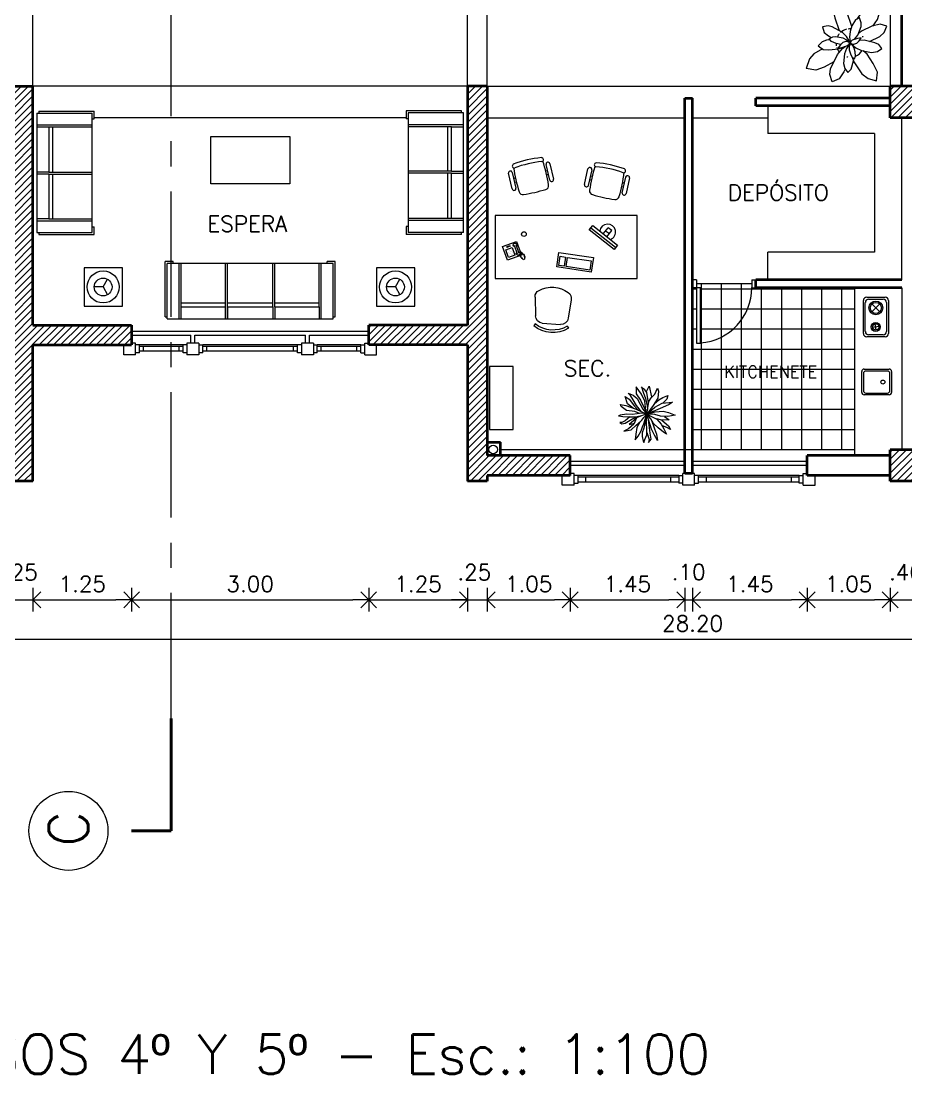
# Model space of a CAD drawing. Extents: x 1018 to 1337, y -109 to 133.
# Drawn here: x 1274.87 to 1286.07, y 106.56 to 119.89 of the extents above; entities that cross this region are included whole.
import ezdxf

# ---------------------------------------------------------------- set-up
doc = ezdxf.new("R2010")
doc.units = 0
doc.header["$LTSCALE"] = 0.5
doc.linetypes.add('CENTER', pattern=[50.8, 31.75, -6.35, 6.35, -6.35])
doc.layers.get('0').update_dxf_attribs({"linetype": 'CONTINUOUS'})
doc.layers.get('Defpoints').update_dxf_attribs({"linetype": 'CONTINUOUS'})
for name, color, linetype, lineweight in [('Acotaciones', 9, 'CONTINUOUS', 9), ('Carpintería', 55, 'CONTINUOUS', 20), ('Detalles .05', 243, 'CONTINUOUS', 5), ('Detalles 01', 8, 'CONTINUOUS', 9), ('Equipamiento fijo', 31, 'CONTINUOUS', 13), ('Equipamiento movil', 33, 'CONTINUOUS', 9), ('Muros corte', 7, 'CONTINUOUS', 40), ('Punta 015', 64, 'CONTINUOUS', 13), ('Punta 02', 11, 'CONTINUOUS', 20), ('Punta 05', 52, 'CONTINUOUS', 50), ('Tratamiento pisos', 251, 'CONTINUOUS', 9), ('Vidrios', 147, 'CONTINUOUS', 13)]:
    doc.layers.add(name, color=color, linetype=linetype, lineweight=lineweight)
doc.styles.add('Texto 1.5 mm', font='simplex.shx', dxfattribs={"height": 0.15})
doc.styles.add('Texto 2 mm', font='simplex.shx', dxfattribs={"height": 0.2})
doc.styles.add('Texto 5 mm', font='simplex.shx', dxfattribs={"height": 0.5})
doc.dimstyles.new('Primera línea', dxfattribs={"dimscale": 0, "dimtxt": 0.2, "dimasz": 0.2, "dimexe": 0.15, "dimexo": 0, "dimgap": 0.1, "dimtad": 1, "dimzin": 4, "dimdsep": 46, "dimtxsty": 'Texto 2 mm', "dimblk": 'OPEN90', "dimcen": 2.5, "dimclrd": 256, "dimclre": 256, "dimclrt": 256, "dimadec": 0, "dimazin": 0, "dimtfac": 1, "dimtmove": 2, "dimatfit": 3, "dimldrblk": 'OPEN90', "dimfxl": 1, "dimtolj": 1, "dimtzin": 0, "dimlwd": -1, "dimlwe": -1, "dimarcsym": 0})
doc.dimstyles.new('Segunda línea', dxfattribs={"dimscale": 0, "dimtxt": 0.2, "dimasz": 0.2, "dimexe": 0.15, "dimexo": 0.5, "dimgap": 0.1, "dimtad": 1, "dimzin": 4, "dimdsep": 46, "dimtxsty": 'Texto 2 mm', "dimblk": 'OPEN90', "dimcen": 2.5, "dimclrd": 256, "dimclre": 256, "dimclrt": 256, "dimadec": 0, "dimazin": 0, "dimtfac": 1, "dimtmove": 2, "dimatfit": 3, "dimldrblk": 'OPEN90', "dimfxl": 1, "dimtolj": 1, "dimtzin": 0, "dimlwd": -1, "dimlwe": -1, "dimarcsym": 0})
pattern_1 = [(45, (54.626424, 1.85935), (-0.0449012806, 0.0449012806), [])]

# ---------------------------------------------------------------- blocks, each defined once
blk = doc.blocks.new('Velador planta')
for q in [(-4.33, 2.5), (4.33, 2.5), (0, -5)]:
    blk.add_line((0, 0), q)
for radius in [9, 5]:
    blk.add_circle((0, 0), radius)
blk = doc.blocks.new('Treei')
for p, q in [((-2.15, 4.1), (-3.71, 4.62)), ((-3.71, 4.62), (-3.16, 3.73)), ((-1.6, 5.41), (-2.01, 5.58)), ((-2.01, 5.58), (-1.8, 4.47)), ((-1.8, 4.47), (-1.02, 2.25)), ((-0.75, 4.27), (-1.6, 5.41)), ((0.01, 4.32), (0.22, 5.68)), ((0.22, 5.68), (0.34, 5.97)), ((0.34, 5.97), (0.52, 5.11)), ((0.52, 5.11), (0.61, 3.71)), ((0.61, 3.58), (1.42, 4.57)), ((1.92, 4.62), (1.05, 3.19)), ((1.42, 4.57), (1.81, 5.28)), ((1.81, 5.28), (1.78, 5.7)), ((1.78, 5.7), (2.06, 5.28)), ((2.06, 5.28), (1.92, 4.62)), ((3.12, 3.85), (3.58, 4.84)), ((3.58, 4.84), (3.3, 3.31)), ((-5.76, 2.23), (-4.31, 2.25)), ((-3.94, 3.46), (-4.45, 3.93)), ((-4.45, 3.93), (-4.03, 2.89)), ((-4.31, 2.25), (-2.93, 1.32)), ((-4.03, 2.89), (-3.28, 2.03)), ((-3.05, 2.89), (-3.94, 3.46)), ((-3.16, 3.73), (-1.67, 2.62)), ((-1.83, 2.15), (-3.05, 2.89)), ((-1.21, 2.79), (-2.15, 4.1)), ((-1.67, 2.62), (-0.88, 1.91)), ((-1.02, 2.25), (0.03, -0.03)), ((-0.56, 2.57), (-0.75, 4.27)), ((-0.11, 1.56), (-0.56, 2.57)), ((-0.17, 1), (0.06, 3.09)), ((0.06, 3.09), (0.01, 4.32)), ((0.57, 2.38), (0.31, 1.05)), ((1.05, 3.19), (0.44, 1.74)), ((0.61, 3.71), (0.57, 2.38)), ((0.8, 2.18), (2.11, 2.72)), ((0.96, 2.25), (2.2, 3.73)), ((2.2, 3.73), (1.92, 2.62)), ((2.36, 2.28), (1.99, 1.81)), ((2.11, 2.72), (3.12, 3.85)), ((3.3, 3.31), (2.36, 2.28)), ((2.82, 2.08), (4.22, 2.33)), ((4.22, 2.33), (5.46, 2.47)), ((5.46, 2.47), (4.64, 1.81)), ((-4.76, 0.09), (-5.92, -0.48)), ((-5.51, 0.92), (-5.8, 1.09)), ((-5.8, 1.09), (-4.68, 0.77)), ((-4.26, 1.14), (-5.76, 2.23)), ((-5.12, 0.4), (-5.51, 0.92)), ((-4.61, -0.04), (-5.12, 0.4)), ((-4.68, 0.77), (-3.34, 0.26)), ((-2.77, 0.45), (-4.26, 1.14)), ((-3.34, 0.26), (-1.78, -0.09)), ((-3.28, 2.03), (-2.08, 1.39)), ((-2.93, 1.32), (-0.51, 0.11)), ((-0.77, 0.18), (-2.77, 0.45)), ((-2.08, 1.39), (-1.04, 0.82)), ((-0.51, 1.14), (-1.83, 2.15)), ((-1.04, 0.82), (0.03, -0.03)), ((0.03, -0.03), (-0.77, 0.18)), ((0.03, -0.03), (-0.17, 1)), ((0.03, -0.03), (0.2, 0.77)), ((2.04, 0.65), (0.03, -0.03)), ((0.7, 0.63), (0.03, -0.03)), ((0.03, -0.03), (2.96, 0.63)), ((1.85, 0.03), (0.03, -0.03)), ((0.2, 0.77), (0.8, 2.18)), ((1.28, 1.02), (0.7, 0.63)), ((1.99, 1.81), (1.28, 1.02)), ((1.69, 1.48), (2.82, 2.08)), ((3.28, 0.01), (1.85, 0.03)), ((2.73, 0.9), (2.04, 0.65)), ((3.51, 1.17), (2.73, 0.9)), ((2.96, 0.63), (3.97, 1)), ((4.41, -0.01), (3.28, 0.01)), ((4.64, 1.81), (3.51, 1.17)), ((3.97, 1), (4.77, 0.95)), ((5.39, 0.4), (4.41, -0.01)), ((4.77, 0.95), (5.72, 0.8)), ((6.02, 0.65), (5.39, 0.4)), ((5.72, 0.8), (6.02, 0.65)), ((-5.92, -0.48), (-3.64, -1.03)), ((-4.26, -1.67), (-5.51, -2.28)), ((-2.36, -0.36), (-4.61, -0.04)), ((-3.44, -0.9), (-4.26, -1.67)), ((-2.65, -0.43), (-3.44, -0.9)), ((-3.37, -2.31), (-1.83, -1.37)), ((-2.28, -1.64), (-3.05, -2.53)), ((-1.34, -0.24), (-2.65, -0.43)), ((-1.46, -1.72), (-2.33, -3.24)), ((-1.83, -1.37), (0.03, -0.03)), ((-1.78, -0.09), (-0.95, -0.18)), ((0.03, -0.03), (-1.46, -1.72)), ((-1.39, -3.32), (0.03, -0.03)), ((0.03, -0.03), (-1.34, -0.24)), ((-0.47, -1.76), (-0.63, -3.46)), ((0.03, -0.03), (-0.47, -1.76)), ((0.11, -1.72), (0.03, -0.03)), ((0.03, -0.03), (1.07, -2.16)), ((1, -0.83), (0.03, -0.03)), ((3.21, -0.98), (0.03, -0.03)), ((0.45, -2.92), (0.11, -1.72)), ((1.97, -1.44), (1, -0.83)), ((1.3, -3.19), (1.03, -2.11)), ((1.07, -2.16), (2.15, -3.07)), ((4.06, -0.75), (1.24, -0.39)), ((1.31, -1.02), (3.1, -1.64)), ((2.93, -2.41), (1.97, -1.44)), ((3.1, -1.64), (4.24, -2.04)), ((4.47, -1.62), (3.21, -0.98)), ((3.92, 0), (5.37, -0.51)), ((5.3, -0.93), (4.06, -0.75)), ((4.24, -2.04), (5.56, -2.28)), ((5.56, -2.28), (4.47, -1.62)), ((6.02, -0.34), (5.3, -0.93)), ((5.37, -0.51), (6.02, -0.34)), ((-5.51, -2.28), (-4.86, -2.48)), ((-4.86, -2.48), (-3.37, -2.31)), ((-3.55, -3.37), (-3.92, -4.48)), ((-3.92, -4.48), (-3.16, -4.25)), ((-3.05, -2.53), (-3.55, -3.37)), ((-3.16, -4.25), (-2.38, -3.46)), ((-2.33, -3.24), (-2.56, -5.44)), ((-2.06, -4.77), (-1.39, -3.32)), ((-0.63, -3.46), (-0.35, -4.6)), ((0.2, -6.03), (0.5, -4.43)), ((0.5, -4.43), (0.45, -2.92)), ((0.5, -3.74), (1.19, -4.72)), ((1.19, -4.72), (1.28, -3.19)), ((1.28, -3.19), (2.47, -4.62)), ((2.15, -3.07), (3.12, -3.59)), ((2.93, -4.4), (2.43, -3.22)), ((3.85, -3.54), (2.93, -2.41)), ((3.23, -5.02), (2.93, -4.4)), ((3.12, -3.59), (4.27, -4.18)), ((4.27, -4.18), (3.85, -3.54)), ((-2.56, -5.44), (-2.06, -4.77)), ((-0.35, -4.6), (0.2, -6.03)), ((2.47, -4.62), (3.23, -5.02))]:
    blk.add_line(p, q)
blk = doc.blocks.new('TELEFONO')
at = {"layer": 'Detalles .05'}
for p, q in [((0.139, 0.134), (-0.098, 0.134)), ((-0.098, 0.134), (-0.098, -0.099)), ((-0.071, 0.089), (-0.071, -0.055)), ((-0.043, 0.089), (-0.043, -0.055)), ((0.108, 0.063), (0, 0.063)), ((0, 0.063), (0, -0.063)), ((0.081, 0.108), (0.023, 0.108)), ((0.023, 0.108), (0.023, 0.094)), ((0.023, 0.094), (0.081, 0.094)), ((0.027, 0.041), (0.027, 0.041)), ((0.027, 0.014), (0.027, 0.014)), ((0.054, 0.041), (0.054, 0.041)), ((0.054, 0.014), (0.054, 0.014)), ((0.081, 0.094), (0.081, 0.108)), ((0.081, 0.041), (0.081, 0.041)), ((0.081, 0.014), (0.081, 0.014)), ((0.108, -0.063), (0.108, 0.063)), ((0.139, -0.099), (0.139, 0.134)), ((-0.129, -0.104), (-0.147, -0.11)), ((-0.129, -0.116), (-0.147, -0.121)), ((-0.129, -0.127), (-0.147, -0.133)), ((-0.129, -0.139), (-0.147, -0.145)), ((-0.124, -0.093), (-0.141, -0.098)), ((-0.124, -0.15), (-0.141, -0.156)), ((-0.118, -0.081), (-0.135, -0.087)), ((-0.118, -0.162), (-0.135, -0.168)), ((-0.112, -0.07), (-0.129, -0.075)), ((-0.106, -0.058), (-0.124, -0.064)), ((-0.101, -0.047), (-0.118, -0.052)), ((-0.089, -0.156), (-0.106, -0.162)), ((-0.083, -0.145), (-0.101, -0.15)), ((-0.098, -0.099), (0.139, -0.099)), ((-0.078, -0.133), (-0.095, -0.139)), ((-0.072, -0.121), (-0.089, -0.127)), ((-0.067, -0.083), (-0.078, -0.116)), ((0, -0.063), (0.108, -0.063)), ((0.027, -0.013), (0.027, -0.013)), ((0.027, -0.04), (0.027, -0.04)), ((0.054, -0.013), (0.054, -0.013)), ((0.054, -0.04), (0.054, -0.04)), ((0.081, -0.013), (0.081, -0.013)), ((0.081, -0.04), (0.081, -0.04)), ((-0.104, -0.17), (-0.122, -0.176))]:
    blk.add_line(p, q, dxfattribs=at)
for centre, start, end in [((-0.057, 0.089), 298.4915, 241.5085), ((-0.057, -0.055), 118.4915, 61.5085)]:
    blk.add_arc(centre, 0.0302, start, end, dxfattribs=at)
blk = doc.blocks.new('RECTANG')
for p, q in [((1, 1), (0, 1)), ((0, 1), (0, 0)), ((1, 0), (1, 1)), ((0, 0), (1, 0))]:
    blk.add_line(p, q)
blk = doc.blocks.new('KEYBOARD', base_point=(60, 294))
for p, xscale, yscale, zscale in [((60, 294), 19, 8, 19), ((61, 295), 13, 5, 13), ((75, 295), 3, 5, 3)]:
    blk.add_blockref('RECTANG', p, dxfattribs=dict(xscale=xscale, yscale=yscale, zscale=zscale))
blk = doc.blocks.new('silla compu')
for p, q in [((-0.198, 0.131), (-0.215, -0.107)), ((0.255, 0.058), (0.197, -0.173)), ((-0.225, -0.207), (-0.247, -0.23)), ((0.092, -0.242), (-0.137, -0.206)), ((0.175, -0.271), (0.188, -0.3))]:
    blk.add_line(p, q)
for centre, radius, start, end in [((-0.105, 0.124), 0.0936, 112.4967, 175.8734), ((-0.005, -0.116), 0.354, 49.3107, 112.4967), ((0.175, 0.085), 0.0838, 341.6928, 53.5518), ((-0.122, -0.113), 0.0936, 175.8734, 260.9037), ((0.022, 0.055), 0.392, 226.6455, 295.1618), ((0.022, 0.055), 0.361, 226.6972, 295.1102), ((0.098, -0.138), 0.105, 266.1879, 340.6498)]:
    blk.add_arc(centre, radius, start, end)
blk = doc.blocks.new('Plant1')
for p, q in [((5.75, 15.65), (2.94, 14.02)), ((6.8, 12.64), (5.75, 15.65)), ((2.94, 14.02), (1.24, 11.02)), ((6.67, 9.74), (6.8, 12.64)), ((-10.15, 7.82), (-12.56, 7.25)), ((-8.01, 7.41), (-10.15, 7.82)), ((-4.94, 10.5), (-5.47, 8.7)), ((-5.47, 8.7), (-5.1, 7.19)), ((-3.11, 9.8), (-4.94, 10.5)), ((-1.65, 8.27), (-3.11, 9.8)), ((-0.15, 4.91), (-1.65, 8.27)), ((1.24, 11.02), (-0.18, 7.33)), ((4.8, 4.93), (6.67, 9.74)), ((-12.56, 7.25), (-11.81, 4.91)), ((-11.81, 4.91), (-9.42, 2.94)), ((-4.41, 5.37), (-8.01, 7.41)), ((-5.1, 7.19), (-3.73, 3.58)), ((-0.18, 7.33), (-0.36, 5.38)), ((0.25, 2.69), (-0.15, 4.91)), ((2.74, 4.3), (1.6, 3.31)), ((3.75, 4.5), (2.74, 4.3)), ((3.75, 3.45), (4.8, 4.93)), ((3.75, 3.44), (3.75, 4.5)), ((7.53, 5.66), (4.58, 4.62)), ((9.19, 5.31), (7.53, 5.66)), ((8.7, 3.64), (9.19, 5.31)), ((8.78, 3.92), (9.84, 4.12)), ((9.84, 4.12), (12.89, 4.12)), ((12.89, 4.12), (15.19, 2.69)), ((-15.39, 2.27), (-18.09, -0.04)), ((-12.63, 3.17), (-15.39, 2.27)), ((-9.66, 3.14), (-12.63, 3.17)), ((-9.42, 2.94), (-5.88, 0.9)), ((-3.93, 0.56), (-7.13, -0.21)), ((-5.88, 0.9), (-4.34, 0.46)), ((-2.06, 0.5), (-3.93, 0.56)), ((-2.48, 2.2), (-3.75, 2.12)), ((-3.75, 2.12), (-2.91, 1.21)), ((-3.73, 3.58), (-2.59, 2.19)), ((-2.91, 1.21), (-1.29, 0)), ((-1.34, 2), (-2.48, 2.2)), ((-1.9, 0.46), (-2.06, 0.5)), ((-0.39, 1.34), (-1.34, 2)), ((-0.56, -0.12), (-0.19, 0)), ((-0.12, 0.81), (-0.39, 1.34)), ((-0.19, 0), (-0.12, 0.06)), ((-0.06, 0.25), (-0.12, 0.81)), ((-0.12, 0.06), (-0.06, 0.25)), ((-0.11, 0.67), (0.06, 0.81)), ((0.06, 0.81), (0.25, 2.69)), ((0.31, 1.31), (0.12, 0.38)), ((0.12, 0.38), (0.19, 0.25)), ((0.19, 0.25), (0.38, 0.19)), ((0.73, 2.26), (0.31, 1.31)), ((0.38, 0.19), (1.25, 0.44)), ((0.47, 0.22), (0.69, 0)), ((0.69, 0), (2.44, 0)), ((1.6, 3.31), (0.73, 2.26)), ((1.25, 0.44), (2.18, 1.1)), ((2.18, 1.1), (3.4, 2.61)), ((2.44, 0), (4.43, 0.51)), ((3.4, 2.61), (3.75, 3.44)), ((4.43, 0.51), (7.5, 2.24)), ((7.5, 2.24), (8.7, 3.64)), ((13.53, 0.5), (11.66, -0.54)), ((15.19, 2.69), (13.53, 0.5)), ((-18.09, -0.04), (-15.37, -2.32)), ((-15.37, -2.32), (-11.22, -3.04)), ((-11.22, -3.04), (-8.38, -3)), ((-8.2, -0.91), (-9.38, -2.5)), ((-9.38, -2.5), (-7.87, -3.25)), ((-5.18, -2.97), (-8.45, -7.47)), ((-7.13, -0.21), (-8.2, -0.91)), ((-7.87, -3.25), (-5.44, -3.05)), ((-5.44, -3.05), (-3.38, -2.45)), ((-3.38, -2.45), (-1.56, -1.44)), ((-1.56, -1.44), (-0.5, -0.38)), ((-1.12, -2.44), (-1.55, -4.42)), ((-1.29, 0), (-0.56, -0.12)), ((-0.38, -0.81), (-1.12, -2.44)), ((-0.31, -0.5), (-0.59, -0.46)), ((-0.5, -0.38), (-0.5, -0.12)), ((0.06, -0.62), (-0.38, -0.81)), ((-0.26, -0.76), (-0.31, -0.5)), ((-0.19, -1.81), (-0.07, -0.68)), ((0.01, -3.25), (-0.19, -1.81)), ((0.12, -0.12), (0, -0.44)), ((0, -0.44), (0.12, -1)), ((1.03, -5.66), (0.01, -3.25)), ((0.56, -0.06), (0.12, -0.12)), ((0.12, -1), (0.45, -1.59)), ((0.45, -1.59), (1.43, -2.3)), ((1.53, -0.38), (0.56, -0.06)), ((1.43, -2.3), (2.56, -2.56)), ((3.06, -1.61), (1.53, -0.38)), ((3.19, -1.19), (2.01, -0.77)), ((2.38, -1), (2.23, -0.95)), ((2.32, -2.51), (3.05, -4.05)), ((4.2, -2.28), (2.38, -1)), ((2.56, -2.56), (3.88, -2.56)), ((3.88, -2.56), (3.06, -1.61)), ((6, -1.48), (3.19, -1.19)), ((6.42, -4.94), (4.2, -2.28)), ((11.66, -0.54), (6, -1.48)), ((9.02, -0.98), (12.56, -2.76)), ((12.56, -2.76), (15.17, -4.6)), ((-8.45, -7.47), (-9.18, -9.67)), ((-4.21, -9.77), (-1.41, -5.8)), ((-1.55, -4.42), (-1.12, -8.67)), ((1.72, -6.45), (1.03, -5.66)), ((3.06, -7.12), (1.72, -6.45)), ((2.39, -7.87), (2.32, -6.75)), ((3.05, -4.05), (3.43, -5.82)), ((3.43, -5.82), (3.06, -7.12)), ((3.19, -6.68), (4.04, -7.69)), ((7.5, -6.71), (6.42, -4.94)), ((7.5, -8.88), (7.5, -6.71)), ((7.5, -6.98), (10.72, -8.45)), ((15.17, -4.6), (16.61, -7.77)), ((-9.18, -9.67), (-8.88, -12.44)), ((-6.25, -11.82), (-4.21, -9.77)), ((-1.12, -8.67), (-0.57, -10.07)), ((-0.57, -10.07), (1, -11.56)), ((1, -11.56), (2.25, -9.87)), ((2.25, -9.87), (2.39, -7.87)), ((4.04, -7.69), (5.41, -8.56)), ((5.41, -8.56), (7.5, -8.88)), ((10.72, -8.45), (13.06, -8.78)), ((13.06, -8.78), (16.61, -7.77)), ((-8.88, -12.44), (-6.25, -11.82))]:
    blk.add_line(p, q)
for start, end in [(57.1582, 93.2041), (172.4345, 176.9296), (149.2581, 153.7532), (21.2653, 25.7604), (212.1423, 223.5771), (306.6551, 316.418), (323.0282, 344.4965), (229.8179, 257.6637), (265.2848, 278.7499)]:
    blk.add_arc((0, 0), 5.12, start, end)
blk = doc.blocks.new('_Open90')
at = {"color": 0, "linetype": 'ByBlock', "lineweight": -2}
for p, q in [((0, 0), (-1, 0)), ((-0.5, 0.5), (0, 0)), ((0, 0), (-0.5, -0.5))]:
    blk.add_line(p, q, dxfattribs=at)
blk = doc.blocks.new('*D370')
at = {"layer": 'Acotaciones', "transparency": 16777216}
for p, q in [((1275.022, 112.714), (1275.022, 112.414)), ((1276.272, 112.714), (1276.272, 112.414)), ((1275.222, 112.564), (1276.072, 112.564))]:
    blk.add_line(p, q, dxfattribs=at)
at = {"layer": 'Defpoints', "color": 0, "transparency": 16777216}
for p in [(1275.022, 112.714), (1276.272, 112.714), (1276.272, 112.564)]:
    blk.add_point(p, dxfattribs=at)
at = {"layer": 'Acotaciones', "transparency": 16777216, "xscale": 0.2, "yscale": 0.2, "zscale": 0.2, "rotation": 180}
blk.add_blockref('_Open90', (1275.022, 112.564), dxfattribs=at)
at = {"layer": 'Acotaciones', "transparency": 16777216, "xscale": 0.2, "yscale": 0.2, "zscale": 0.2}
blk.add_blockref('_Open90', (1276.272, 112.564), dxfattribs=at)
at = {"layer": 'Acotaciones', "transparency": 16777216, "insert": (1275.647, 112.764), "char_height": 0.2, "attachment_point": 5, "style": 'Texto 2 mm'}
blk.add_mtext('\\A1;1.25', dxfattribs=at)
blk = doc.blocks.new('*D371')
at = {"layer": 'Acotaciones', "transparency": 16777216}
for p, q in [((1276.272, 112.714), (1276.272, 112.414)), ((1279.272, 112.714), (1279.272, 112.414)), ((1276.472, 112.564), (1279.072, 112.564))]:
    blk.add_line(p, q, dxfattribs=at)
at = {"layer": 'Defpoints', "color": 0, "transparency": 16777216}
for p in [(1276.272, 112.714), (1279.272, 112.714), (1279.272, 112.564)]:
    blk.add_point(p, dxfattribs=at)
at = {"layer": 'Acotaciones', "transparency": 16777216, "xscale": 0.2, "yscale": 0.2, "zscale": 0.2, "rotation": 180}
blk.add_blockref('_Open90', (1276.272, 112.564), dxfattribs=at)
at = {"layer": 'Acotaciones', "transparency": 16777216, "xscale": 0.2, "yscale": 0.2, "zscale": 0.2}
blk.add_blockref('_Open90', (1279.272, 112.564), dxfattribs=at)
at = {"layer": 'Acotaciones', "transparency": 16777216, "insert": (1277.772, 112.764), "char_height": 0.2, "attachment_point": 5, "style": 'Texto 2 mm'}
blk.add_mtext('\\A1;3.00', dxfattribs=at)
blk = doc.blocks.new('*D372')
at = {"layer": 'Acotaciones', "transparency": 16777216}
for p, q in [((1279.272, 112.714), (1279.272, 112.414)), ((1280.522, 112.714), (1280.522, 112.414)), ((1279.472, 112.564), (1280.322, 112.564))]:
    blk.add_line(p, q, dxfattribs=at)
at = {"layer": 'Defpoints', "color": 0, "transparency": 16777216}
for p in [(1279.272, 112.714), (1280.522, 112.714), (1280.522, 112.564)]:
    blk.add_point(p, dxfattribs=at)
at = {"layer": 'Acotaciones', "transparency": 16777216, "xscale": 0.2, "yscale": 0.2, "zscale": 0.2, "rotation": 180}
blk.add_blockref('_Open90', (1279.272, 112.564), dxfattribs=at)
at = {"layer": 'Acotaciones', "transparency": 16777216, "xscale": 0.2, "yscale": 0.2, "zscale": 0.2}
blk.add_blockref('_Open90', (1280.522, 112.564), dxfattribs=at)
at = {"layer": 'Acotaciones', "transparency": 16777216, "insert": (1279.897, 112.764), "char_height": 0.2, "attachment_point": 5, "style": 'Texto 2 mm'}
blk.add_mtext('\\A1;1.25', dxfattribs=at)
blk = doc.blocks.new('*D373')
at = {"layer": 'Acotaciones', "transparency": 16777216}
for p, q in [((1280.772, 112.714), (1280.772, 112.414)), ((1281.822, 112.714), (1281.822, 112.414)), ((1280.972, 112.564), (1281.622, 112.564))]:
    blk.add_line(p, q, dxfattribs=at)
at = {"layer": 'Defpoints', "color": 0, "transparency": 16777216}
for p in [(1280.772, 112.714), (1281.822, 112.714), (1281.822, 112.564)]:
    blk.add_point(p, dxfattribs=at)
at = {"layer": 'Acotaciones', "transparency": 16777216, "xscale": 0.2, "yscale": 0.2, "zscale": 0.2, "rotation": 180}
blk.add_blockref('_Open90', (1280.772, 112.564), dxfattribs=at)
at = {"layer": 'Acotaciones', "transparency": 16777216, "xscale": 0.2, "yscale": 0.2, "zscale": 0.2}
blk.add_blockref('_Open90', (1281.822, 112.564), dxfattribs=at)
at = {"layer": 'Acotaciones', "transparency": 16777216, "insert": (1281.297, 112.764), "char_height": 0.2, "attachment_point": 5, "style": 'Texto 2 mm'}
blk.add_mtext('\\A1;1.05', dxfattribs=at)
blk = doc.blocks.new('*D374')
at = {"layer": 'Acotaciones', "transparency": 16777216}
for p, q in [((1281.822, 112.714), (1281.822, 112.414)), ((1283.272, 112.714), (1283.272, 112.414)), ((1282.022, 112.564), (1283.072, 112.564))]:
    blk.add_line(p, q, dxfattribs=at)
at = {"layer": 'Defpoints', "color": 0, "transparency": 16777216}
for p in [(1281.822, 112.714), (1283.272, 112.714), (1283.272, 112.564)]:
    blk.add_point(p, dxfattribs=at)
at = {"layer": 'Acotaciones', "transparency": 16777216, "xscale": 0.2, "yscale": 0.2, "zscale": 0.2, "rotation": 180}
blk.add_blockref('_Open90', (1281.822, 112.564), dxfattribs=at)
at = {"layer": 'Acotaciones', "transparency": 16777216, "xscale": 0.2, "yscale": 0.2, "zscale": 0.2}
blk.add_blockref('_Open90', (1283.272, 112.564), dxfattribs=at)
at = {"layer": 'Acotaciones', "transparency": 16777216, "insert": (1282.547, 112.764), "char_height": 0.2, "attachment_point": 5, "style": 'Texto 2 mm'}
blk.add_mtext('\\A1;1.45', dxfattribs=at)
blk = doc.blocks.new('*D375')
at = {"layer": 'Acotaciones', "transparency": 16777216}
for p, q in [((1283.372, 112.714), (1283.372, 112.414)), ((1284.822, 112.714), (1284.822, 112.414)), ((1283.572, 112.564), (1284.622, 112.564))]:
    blk.add_line(p, q, dxfattribs=at)
at = {"layer": 'Defpoints', "color": 0, "transparency": 16777216}
for p in [(1283.372, 112.714), (1284.822, 112.714), (1284.822, 112.564)]:
    blk.add_point(p, dxfattribs=at)
at = {"layer": 'Acotaciones', "transparency": 16777216, "xscale": 0.2, "yscale": 0.2, "zscale": 0.2, "rotation": 180}
blk.add_blockref('_Open90', (1283.372, 112.564), dxfattribs=at)
at = {"layer": 'Acotaciones', "transparency": 16777216, "xscale": 0.2, "yscale": 0.2, "zscale": 0.2}
blk.add_blockref('_Open90', (1284.822, 112.564), dxfattribs=at)
at = {"layer": 'Acotaciones', "transparency": 16777216, "insert": (1284.097, 112.764), "char_height": 0.2, "attachment_point": 5, "style": 'Texto 2 mm'}
blk.add_mtext('\\A1;1.45', dxfattribs=at)
blk = doc.blocks.new('*D376')
at = {"layer": 'Acotaciones', "transparency": 16777216}
for p, q in [((1284.822, 112.714), (1284.822, 112.414)), ((1285.872, 112.714), (1285.872, 112.414)), ((1285.022, 112.564), (1285.672, 112.564))]:
    blk.add_line(p, q, dxfattribs=at)
at = {"layer": 'Defpoints', "color": 0, "transparency": 16777216}
for p in [(1284.822, 112.714), (1285.872, 112.714), (1285.872, 112.564)]:
    blk.add_point(p, dxfattribs=at)
at = {"layer": 'Acotaciones', "transparency": 16777216, "xscale": 0.2, "yscale": 0.2, "zscale": 0.2, "rotation": 180}
blk.add_blockref('_Open90', (1284.822, 112.564), dxfattribs=at)
at = {"layer": 'Acotaciones', "transparency": 16777216, "xscale": 0.2, "yscale": 0.2, "zscale": 0.2}
blk.add_blockref('_Open90', (1285.872, 112.564), dxfattribs=at)
at = {"layer": 'Acotaciones', "transparency": 16777216, "insert": (1285.347, 112.764), "char_height": 0.2, "attachment_point": 5, "style": 'Texto 2 mm'}
blk.add_mtext('\\A1;1.05', dxfattribs=at)
blk = doc.blocks.new('*D383')
at = {"layer": 'Acotaciones', "transparency": 16777216}
for p, q in [((1269.272, 112.214), (1269.272, 111.914)), ((1297.472, 112.214), (1297.472, 111.914)), ((1269.472, 112.064), (1297.272, 112.064))]:
    blk.add_line(p, q, dxfattribs=at)
at = {"layer": 'Defpoints', "color": 0, "transparency": 16777216}
for p in [(1269.272, 112.714), (1297.472, 112.714), (1297.472, 112.064)]:
    blk.add_point(p, dxfattribs=at)
at = {"layer": 'Acotaciones', "transparency": 16777216, "xscale": 0.2, "yscale": 0.2, "zscale": 0.2, "rotation": 180}
blk.add_blockref('_Open90', (1269.272, 112.064), dxfattribs=at)
at = {"layer": 'Acotaciones', "transparency": 16777216, "xscale": 0.2, "yscale": 0.2, "zscale": 0.2}
blk.add_blockref('_Open90', (1297.472, 112.064), dxfattribs=at)
at = {"layer": 'Acotaciones', "transparency": 16777216, "insert": (1283.372, 112.264), "char_height": 0.2, "attachment_point": 5, "style": 'Texto 2 mm'}
blk.add_mtext('\\A1;28.20', dxfattribs=at)
blk = doc.blocks.new('Silla 1')
at = {"layer": 'Equipamiento movil'}
for p, q in [((-0.113, 0.266), (0.03, 0.409)), ((0.064, 0.375), (-0.079, 0.232)), ((-0.025, 0.286), (-0.009, 0.269)), ((0.01, 0.321), (0.027, 0.305)), ((0.232, -0.079), (0.375, 0.064)), ((0.409, 0.03), (0.266, -0.113)), ((0.305, 0.027), (0.321, 0.01)), ((0.269, -0.009), (0.286, -0.025))]:
    blk.add_line(p, q, dxfattribs=at)
for centre, radius, start, end in [((0.047, 0.392), 0.0242, 315, 135), ((0.147, 0.396), 0.0255, 61.3631, 224.3749), ((-0.651, -0.651), 1.342, 37.131, 52.869), ((1.406, -1.127), 1.988, 130.2245, 139.1817), ((-0.654, -0.654), 1.296, 37.1584, 52.8416), ((-0.096, 0.249), 0.0242, 135, 315), ((-0.061, 0.139), 0.0505, 139.1817, 220.8183), ((0.396, 0.147), 0.0255, 225.6251, 28.6369), ((1.406, 1.406), 1.988, 220.8183, 229.1817), ((-1.127, 1.406), 1.988, 310.8183, 319.7755), ((0.392, 0.047), 0.0242, 315, 135), ((0.139, -0.061), 0.0505, 229.1817, 310.8183), ((0.249, -0.096), 0.0242, 135, 315)]:
    blk.add_arc(centre, radius, start, end, dxfattribs=at)

msp = doc.modelspace()

# ---------------------------------------------------------------- hatches: boundary and pattern name
at = {"layer": 'Detalles 01'}
h = msp.add_hatch(dxfattribs=at)
h.set_pattern_fill('ANSI31,_O', color=256, scale=0.02)
h.set_pattern_definition(pattern_1)
h.paths.add_polyline_path([(1276.272, 116.039), (1275.022, 116.039), (1275.022, 119.064), (1274.772, 119.064), (1274.772, 114.389), (1273.722, 114.389), (1273.722, 114.139), (1274.772, 114.139), (1274.772, 114.064), (1275.022, 114.064), (1275.022, 115.789), (1276.272, 115.789)])
h.paths.add_polyline_path([(1280.772, 119.064), (1280.522, 119.064), (1280.522, 116.039), (1279.272, 116.039), (1279.272, 115.789), (1280.522, 115.789), (1280.522, 114.064), (1280.772, 114.064), (1280.772, 114.139), (1281.822, 114.139), (1281.822, 114.389), (1280.772, 114.389)])
h = msp.add_hatch(dxfattribs=at)
h.set_pattern_fill('ANSI31,_O', color=256, scale=0.02)
h.set_pattern_definition(pattern_1)
h.paths.add_polyline_path([(1286.272, 119.064), (1285.872, 119.064), (1285.872, 118.664), (1286.272, 118.664)])
h = msp.add_hatch(dxfattribs=at)
h.set_pattern_fill('ANSI31,_O', color=256, scale=0.02)
h.set_pattern_definition(pattern_1)
h.paths.add_polyline_path([(1286.272, 114.464), (1285.872, 114.464), (1285.872, 114.064), (1286.272, 114.064)])
at = {"layer": 'Tratamiento pisos'}
h = msp.add_hatch(dxfattribs=at)
h.set_pattern_fill('NET,_I', color=256, scale=0.08, angle=-90, style=2)
h.set_pattern_definition([(270, (1170.70725, 1263.30925), (0.254, -5e-17), []), (360, (1170.70725, 1263.30925), (6e-17, 0.254), [])])
h.paths.add_polyline_path([(1285.422, 116.514), (1284.172, 116.514), (1284.122, 116.514, -0.391511), (1283.472, 115.814), (1283.422, 115.814), (1283.422, 116.514), (1283.372, 116.514), (1283.372, 114.464), (1285.422, 114.464)])
h.paths.add_polyline_path([(1284.122, 116.514), (1284.122, 116.564), (1283.422, 116.564), (1283.422, 116.514), (1283.472, 116.514), (1283.472, 115.814, 0.391511)])
h.paths.add_polyline_path([(1284.65, 116.373), (1284.65, 114.549), (1284.35, 114.549), (1284.35, 116.373)], flags=24)

# ---------------------------------------------------------------- linework, layer by layer
at = {"layer": 'Acotaciones'}
for p, q in [((1285.872, 112.564), (1285.972, 112.664)), ((1274.772, 112.564), (1275.272, 112.564)), ((1280.272, 112.564), (1280.772, 112.564)), ((1283.272, 112.564), (1283.372, 112.564)), ((1285.872, 112.564), (1286.272, 112.564)), ((1285.972, 112.464), (1285.872, 112.564))]:
    msp.add_line(p, q, dxfattribs=at)
at = {"layer": 'Carpintería'}
for p, q in [((1283.422, 116.614), (1283.372, 116.614)), ((1283.422, 116.614), (1283.422, 116.514)), ((1284.122, 116.614), (1284.122, 116.514)), ((1284.122, 116.614), (1284.172, 116.614)), ((1283.422, 116.514), (1283.372, 116.514)), ((1283.422, 116.514), (1283.422, 115.814)), ((1283.472, 116.514), (1283.422, 116.514)), ((1283.472, 115.814), (1283.472, 116.514)), ((1284.122, 116.514), (1284.172, 116.514)), ((1276.322, 115.814), (1276.272, 115.814)), ((1276.322, 115.664), (1276.322, 115.814)), ((1277.122, 115.814), (1276.972, 115.814)), ((1276.972, 115.814), (1276.972, 115.664)), ((1277.122, 115.814), (1277.122, 115.664)), ((1278.572, 115.814), (1278.422, 115.814)), ((1278.422, 115.814), (1278.422, 115.664)), ((1278.572, 115.814), (1278.572, 115.664)), ((1279.222, 115.664), (1279.222, 115.814)), ((1279.222, 115.814), (1279.272, 115.814)), ((1283.422, 115.814), (1283.472, 115.814)), ((1276.172, 115.664), (1276.172, 115.789)), ((1276.322, 115.664), (1276.172, 115.664)), ((1276.372, 115.789), (1276.322, 115.789)), ((1276.372, 115.689), (1276.322, 115.689)), ((1276.372, 115.689), (1276.372, 115.789)), ((1276.922, 115.769), (1276.372, 115.769)), ((1276.922, 115.709), (1276.372, 115.709)), ((1276.422, 115.709), (1276.422, 115.769)), ((1276.872, 115.709), (1276.872, 115.769)), ((1276.922, 115.689), (1276.922, 115.789)), ((1276.972, 115.789), (1276.922, 115.789)), ((1276.972, 115.689), (1276.922, 115.689)), ((1277.122, 115.664), (1276.972, 115.664)), ((1277.122, 115.789), (1277.172, 115.789)), ((1277.172, 115.689), (1277.122, 115.689)), ((1277.172, 115.689), (1277.172, 115.789)), ((1278.372, 115.769), (1277.172, 115.769)), ((1278.372, 115.709), (1277.172, 115.709)), ((1277.222, 115.709), (1277.222, 115.769)), ((1278.322, 115.709), (1278.322, 115.769)), ((1278.422, 115.789), (1278.372, 115.789)), ((1278.372, 115.689), (1278.372, 115.789)), ((1278.422, 115.689), (1278.372, 115.689)), ((1278.572, 115.664), (1278.422, 115.664)), ((1278.572, 115.789), (1278.622, 115.789)), ((1278.622, 115.689), (1278.572, 115.689)), ((1278.622, 115.689), (1278.622, 115.789)), ((1279.172, 115.769), (1278.622, 115.769)), ((1279.172, 115.709), (1278.622, 115.709)), ((1278.672, 115.709), (1278.672, 115.769)), ((1279.122, 115.709), (1279.122, 115.769)), ((1279.172, 115.689), (1279.172, 115.789)), ((1279.172, 115.789), (1279.222, 115.789)), ((1279.172, 115.689), (1279.222, 115.689)), ((1279.222, 115.664), (1279.372, 115.664)), ((1279.372, 115.664), (1279.372, 115.789)), ((1281.722, 114.014), (1281.722, 114.139)), ((1281.872, 114.164), (1281.822, 114.164)), ((1281.872, 114.014), (1281.872, 114.164)), ((1281.922, 114.139), (1281.872, 114.139)), ((1281.922, 114.039), (1281.922, 114.139)), ((1281.922, 114.119), (1283.197, 114.119)), ((1282.022, 114.059), (1282.022, 114.119)), ((1283.097, 114.059), (1283.097, 114.119)), ((1283.197, 114.139), (1283.197, 114.039)), ((1283.197, 114.139), (1283.247, 114.139)), ((1283.247, 114.014), (1283.247, 114.164)), ((1283.272, 114.164), (1283.247, 114.164)), ((1283.397, 114.164), (1283.372, 114.164)), ((1283.397, 114.014), (1283.397, 114.164)), ((1283.447, 114.139), (1283.397, 114.139)), ((1283.447, 114.039), (1283.447, 114.139)), ((1283.447, 114.119), (1284.722, 114.119)), ((1283.547, 114.059), (1283.547, 114.119)), ((1284.622, 114.059), (1284.622, 114.119)), ((1284.722, 114.039), (1284.722, 114.139)), ((1284.722, 114.139), (1284.772, 114.139)), ((1284.772, 114.014), (1284.772, 114.164)), ((1284.772, 114.164), (1284.822, 114.164)), ((1284.922, 114.014), (1284.922, 114.139)), ((1281.872, 114.014), (1281.722, 114.014)), ((1281.872, 114.039), (1281.922, 114.039)), ((1281.922, 114.059), (1283.197, 114.059)), ((1283.247, 114.039), (1283.197, 114.039)), ((1283.397, 114.014), (1283.247, 114.014)), ((1283.397, 114.039), (1283.447, 114.039)), ((1283.447, 114.059), (1284.722, 114.059)), ((1284.772, 114.039), (1284.722, 114.039)), ((1284.772, 114.014), (1284.922, 114.014))]:
    msp.add_line(p, q, dxfattribs=at)
at = {"layer": 'Detalles 01', "linetype": 'CENTER', "ltscale": 0.1}
msp.add_line((1276.772, 111.064), (1276.772, 121.573), dxfattribs=at)
at = {"layer": 'Detalles 01'}
for p, q in [((1276.272, 115.964), (1279.272, 115.964)), ((1276.272, 115.914), (1277.022, 115.914)), ((1277.022, 115.814), (1277.022, 115.914)), ((1277.072, 115.814), (1277.072, 115.914)), ((1277.072, 115.914), (1278.472, 115.914)), ((1278.472, 115.814), (1278.472, 115.914)), ((1278.522, 115.814), (1278.522, 115.914)), ((1278.522, 115.914), (1279.272, 115.914)), ((1276.922, 115.789), (1276.372, 115.789)), ((1278.372, 115.789), (1277.172, 115.789)), ((1279.172, 115.789), (1278.622, 115.789)), ((1283.272, 114.314), (1281.822, 114.314)), ((1283.272, 114.264), (1281.822, 114.264)), ((1284.822, 114.314), (1283.372, 114.314)), ((1284.822, 114.264), (1283.372, 114.264)), ((1283.197, 114.139), (1281.922, 114.139)), ((1284.722, 114.139), (1283.447, 114.139))]:
    msp.add_line(p, q, dxfattribs=at)
msp.add_circle((1280.848, 114.466), 0.055, dxfattribs=at)
msp.add_arc((1283.419, 116.516), 0.703, 274.3593, 359.8829, dxfattribs=at)
at = {"layer": 'Equipamiento fijo'}
for p, q in [((1284.322, 118.814), (1284.322, 118.464)), ((1285.672, 118.464), (1284.322, 118.464)), ((1285.672, 118.464), (1285.672, 116.964)), ((1285.672, 116.964), (1284.322, 116.964)), ((1284.322, 116.614), (1284.322, 116.964)), ((1285.422, 116.514), (1285.422, 114.389))]:
    msp.add_line(p, q, dxfattribs=at)
at = {"layer": 'Equipamiento movil', "ltscale": 0.009}
for p, q in [((1275.072, 118.724), (1275.072, 117.211)), ((1275.072, 118.724), (1275.772, 118.724)), ((1275.097, 118.749), (1275.797, 118.749)), ((1275.097, 118.749), (1275.097, 118.724)), ((1275.772, 117.361), (1275.772, 118.724)), ((1275.772, 118.574), (1275.772, 118.724)), ((1275.797, 118.649), (1275.797, 118.749)), ((1280.447, 118.751), (1279.747, 118.751)), ((1279.747, 118.751), (1279.747, 118.651)), ((1280.472, 118.726), (1279.772, 118.726)), ((1279.772, 118.726), (1279.772, 118.576)), ((1280.447, 118.726), (1280.447, 118.751)), ((1280.472, 117.213), (1280.472, 118.726)), ((1275.772, 118.649), (1275.797, 118.649)), ((1279.772, 118.651), (1279.747, 118.651)), ((1275.072, 118.574), (1275.772, 118.574)), ((1275.072, 118.549), (1275.772, 118.549)), ((1275.222, 118.549), (1275.222, 117.974)), ((1275.272, 118.549), (1275.272, 117.974)), ((1279.772, 118.576), (1279.772, 117.213)), ((1280.472, 118.576), (1279.772, 118.576)), ((1280.322, 118.551), (1279.772, 118.551)), ((1280.272, 117.988), (1280.272, 118.551)), ((1280.322, 117.988), (1280.322, 118.551)), ((1280.322, 118.551), (1280.472, 118.551)), ((1275.222, 117.974), (1275.072, 117.974)), ((1275.222, 117.949), (1275.072, 117.949)), ((1275.222, 117.974), (1275.772, 117.974)), ((1275.222, 117.949), (1275.222, 117.386)), ((1275.222, 117.949), (1275.772, 117.949)), ((1275.222, 117.949), (1275.772, 117.949)), ((1275.272, 117.949), (1275.272, 117.386)), ((1280.322, 117.988), (1279.772, 117.988)), ((1280.322, 117.988), (1279.772, 117.988)), ((1280.322, 117.963), (1279.772, 117.963)), ((1280.272, 117.388), (1280.272, 117.963)), ((1280.322, 117.988), (1280.472, 117.988)), ((1280.322, 117.963), (1280.472, 117.963)), ((1280.322, 117.388), (1280.322, 117.963)), ((1275.222, 117.386), (1275.072, 117.386)), ((1275.072, 117.361), (1275.772, 117.361)), ((1275.222, 117.386), (1275.772, 117.386)), ((1275.772, 117.211), (1275.772, 117.361)), ((1275.772, 117.286), (1275.797, 117.286)), ((1275.797, 117.186), (1275.797, 117.286)), ((1279.747, 117.288), (1279.747, 117.188)), ((1279.772, 117.288), (1279.747, 117.288)), ((1280.472, 117.388), (1279.772, 117.388)), ((1280.472, 117.363), (1279.772, 117.363)), ((1279.772, 117.363), (1279.772, 117.213)), ((1275.072, 117.211), (1275.772, 117.211)), ((1275.097, 117.211), (1275.097, 117.186)), ((1275.097, 117.186), (1275.797, 117.186)), ((1280.447, 117.188), (1279.747, 117.188)), ((1280.472, 117.213), (1279.772, 117.213)), ((1280.447, 117.188), (1280.447, 117.213)), ((1276.697, 116.146), (1276.697, 116.846)), ((1276.797, 116.846), (1276.697, 116.846)), ((1276.722, 116.121), (1276.722, 116.821)), ((1276.872, 116.821), (1276.722, 116.821)), ((1278.672, 116.821), (1276.747, 116.821)), ((1276.797, 116.821), (1276.797, 116.846)), ((1276.872, 116.121), (1276.872, 116.821)), ((1276.897, 116.121), (1276.897, 116.821)), ((1277.46, 116.121), (1277.46, 116.821)), ((1277.485, 116.271), (1277.485, 116.821)), ((1277.485, 116.121), (1277.485, 116.821)), ((1277.485, 116.271), (1277.485, 116.821)), ((1278.06, 116.271), (1278.06, 116.821)), ((1278.085, 116.271), (1278.085, 116.821)), ((1278.085, 116.271), (1278.085, 116.821)), ((1278.647, 116.271), (1278.647, 116.821)), ((1278.672, 116.121), (1278.672, 116.821)), ((1278.822, 116.821), (1278.672, 116.821)), ((1278.847, 116.846), (1278.747, 116.846)), ((1278.747, 116.821), (1278.747, 116.846)), ((1278.822, 116.121), (1278.822, 116.821)), ((1278.847, 116.146), (1278.847, 116.846)), ((1276.897, 116.321), (1277.46, 116.321)), ((1276.897, 116.271), (1277.46, 116.271)), ((1277.485, 116.321), (1278.06, 116.321)), ((1277.485, 116.271), (1277.485, 116.121)), ((1277.485, 116.271), (1277.485, 116.121)), ((1277.485, 116.271), (1278.06, 116.271)), ((1278.06, 116.271), (1278.06, 116.121)), ((1278.085, 116.321), (1278.647, 116.321)), ((1278.085, 116.271), (1278.647, 116.271)), ((1278.085, 116.271), (1278.085, 116.121)), ((1278.647, 116.271), (1278.647, 116.121)), ((1276.697, 116.146), (1276.722, 116.146)), ((1276.722, 116.121), (1278.822, 116.121)), ((1278.822, 116.146), (1278.847, 116.146))]:
    msp.add_line(p, q, dxfattribs=at)
at = {"layer": 'Equipamiento movil'}
for p, q in [((1277.272, 117.829), (1277.272, 118.429)), ((1277.272, 118.429), (1278.272, 118.429)), ((1278.272, 118.429), (1278.272, 117.829)), ((1278.272, 117.829), (1277.272, 117.829)), ((1282.672, 117.429), (1280.872, 117.429)), ((1280.872, 117.429), (1280.872, 116.629)), ((1282.672, 116.629), (1282.672, 117.429)), ((1282.064, 117.246), (1282.107, 117.301)), ((1282.397, 117.022), (1282.082, 117.269)), ((1282.107, 117.301), (1282.421, 117.053)), ((1282.24, 117.195), (1282.301, 117.273)), ((1282.348, 117.236), (1282.301, 117.273)), ((1282.378, 116.998), (1282.064, 117.246)), ((1282.271, 117.235), (1282.319, 117.198)), ((1282.288, 117.158), (1282.348, 117.236)), ((1282.421, 117.053), (1282.378, 116.998)), ((1275.669, 116.765), (1275.669, 116.279)), ((1276.155, 116.765), (1275.669, 116.765)), ((1276.155, 116.279), (1276.155, 116.765)), ((1279.369, 116.765), (1279.369, 116.279)), ((1279.855, 116.765), (1279.369, 116.765)), ((1279.855, 116.279), (1279.855, 116.765)), ((1280.872, 116.629), (1282.672, 116.629)), ((1285.533, 115.934), (1285.533, 116.352)), ((1285.558, 115.959), (1285.558, 116.327)), ((1285.575, 116.394), (1285.809, 116.394)), ((1285.6, 116.369), (1285.784, 116.369)), ((1285.826, 116.327), (1285.826, 116.143)), ((1285.851, 116.352), (1285.851, 116.143)), ((1275.669, 116.279), (1276.155, 116.279)), ((1279.369, 116.279), (1279.855, 116.279)), ((1285.741, 116.308), (1285.641, 116.208)), ((1285.641, 116.308), (1285.741, 116.208)), ((1285.826, 116.143), (1285.826, 115.959)), ((1285.851, 116.143), (1285.851, 115.934)), ((1285.73, 116.023), (1285.649, 116.012)), ((1285.695, 115.977), (1285.684, 116.058)), ((1285.809, 115.892), (1285.575, 115.892)), ((1285.784, 115.917), (1285.6, 115.917)), ((1280.802, 115.518), (1280.802, 114.718)), ((1281.102, 115.518), (1280.802, 115.518)), ((1281.102, 114.718), (1281.102, 115.518)), ((1285.512, 115.189), (1285.512, 115.454)), ((1285.533, 115.429), (1285.533, 115.211)), ((1285.542, 115.484), (1285.86, 115.484)), ((1285.839, 115.459), (1285.563, 115.459)), ((1285.869, 115.211), (1285.869, 115.429)), ((1285.89, 115.454), (1285.89, 115.189)), ((1285.86, 115.159), (1285.542, 115.159)), ((1285.563, 115.181), (1285.839, 115.181)), ((1280.802, 114.718), (1281.102, 114.718))]:
    msp.add_line(p, q, dxfattribs=at)
for centre, radius in [((1281.237, 117.192), 0.03), ((1285.691, 116.258), 0.0871), ((1285.691, 116.258), 0.0703), ((1285.69, 116.017), 0.0577), ((1285.69, 116.017), 0.041), ((1285.78, 115.32), 0.0252)]:
    msp.add_circle(centre, radius, dxfattribs=at)
for centre, radius, start, end in [((1282.297, 117.219), 0.1, 289.6916, 173.9196), ((1285.575, 116.352), 0.0418, 90, 180), ((1285.6, 116.327), 0.0418, 90, 180), ((1285.784, 116.327), 0.0418, 0, 90), ((1285.809, 116.352), 0.0418, 0, 90), ((1285.575, 115.934), 0.0418, 180, 270), ((1285.6, 115.959), 0.0418, 180, 270), ((1285.784, 115.959), 0.0418, 270, 0), ((1285.809, 115.934), 0.0418, 270, 0), ((1285.542, 115.454), 0.03, 90, 180), ((1285.563, 115.429), 0.03, 90, 180), ((1285.839, 115.429), 0.03, 0, 90), ((1285.86, 115.454), 0.03, 0, 90), ((1285.542, 115.189), 0.03, 180, 270), ((1285.563, 115.211), 0.03, 180, 270), ((1285.839, 115.211), 0.03, 270, 360), ((1285.86, 115.189), 0.03, 270, 0)]:
    msp.add_arc(centre, radius, start, end, dxfattribs=at)
at = {"layer": 'Muros corte'}
for p, q in [((1286.022, 119.064), (1286.022, 121.106)), ((1274.772, 119.064), (1275.022, 119.064)), ((1275.022, 116.039), (1275.022, 119.064)), ((1280.772, 119.064), (1280.522, 119.064)), ((1280.522, 119.064), (1280.522, 116.039)), ((1280.772, 119.064), (1280.772, 114.389)), ((1286.272, 119.064), (1285.872, 119.064)), ((1285.872, 118.664), (1285.872, 119.064)), ((1283.272, 114.164), (1283.272, 118.914)), ((1283.272, 118.914), (1283.372, 118.914)), ((1283.372, 114.164), (1283.372, 118.914)), ((1285.872, 118.914), (1284.172, 118.914)), ((1284.172, 118.814), (1284.172, 118.914)), ((1285.872, 118.814), (1284.172, 118.814)), ((1286.272, 118.664), (1285.872, 118.664)), ((1286.022, 116.614), (1284.172, 116.614)), ((1284.172, 116.514), (1284.172, 116.614)), ((1286.022, 116.514), (1284.172, 116.514)), ((1275.022, 116.039), (1276.272, 116.039)), ((1276.272, 116.039), (1276.272, 115.789)), ((1279.272, 115.789), (1279.272, 116.039)), ((1280.522, 116.039), (1279.272, 116.039)), ((1275.022, 115.789), (1276.272, 115.789)), ((1275.022, 114.064), (1275.022, 115.789)), ((1280.522, 115.789), (1279.272, 115.789)), ((1280.522, 115.789), (1280.522, 114.064)), ((1280.772, 114.559), (1280.942, 114.559)), ((1280.942, 114.389), (1280.942, 114.559)), ((1286.272, 114.464), (1285.872, 114.464)), ((1285.872, 114.064), (1285.872, 114.464)), ((1281.822, 114.389), (1280.772, 114.389)), ((1281.822, 114.139), (1281.822, 114.389)), ((1285.872, 114.389), (1284.822, 114.389)), ((1284.822, 114.139), (1284.822, 114.389)), ((1275.022, 114.064), (1274.772, 114.064)), ((1280.772, 114.064), (1280.522, 114.064)), ((1281.822, 114.139), (1280.772, 114.139)), ((1280.772, 114.139), (1280.772, 114.064)), ((1283.372, 114.164), (1283.272, 114.164)), ((1285.872, 114.139), (1284.822, 114.139)), ((1286.272, 114.064), (1285.872, 114.064))]:
    msp.add_line(p, q, dxfattribs=at)
at = {"layer": 'Punta 02'}
msp.add_circle((1275.472, 109.639), 0.5, dxfattribs=at)
at = {"layer": 'Punta 05'}
for p, q in [((1276.772, 111.064), (1276.772, 109.639)), ((1276.772, 109.639), (1276.272, 109.639))]:
    msp.add_line(p, q, dxfattribs=at)
at = {"layer": 'Tratamiento pisos'}
for p, q in [((1285.872, 125.064), (1285.872, 119.064)), ((1275.022, 119.064), (1275.022, 120.664)), ((1280.522, 119.064), (1280.522, 120.664)), ((1280.772, 119.064), (1280.772, 120.664)), ((1280.522, 119.064), (1275.022, 119.064)), ((1280.772, 119.064), (1285.872, 119.064)), ((1279.747, 118.664), (1275.797, 118.664)), ((1280.772, 118.664), (1283.272, 118.664)), ((1283.372, 118.664), (1284.322, 118.664)), ((1284.122, 116.564), (1283.422, 116.564)), ((1285.422, 114.464), (1280.942, 114.464))]:
    msp.add_line(p, q, dxfattribs=at)
at = {"layer": 'Vidrios', "color": 0}
for p, q in [((1286.022, 116.614), (1286.022, 118.664)), ((1286.022, 116.514), (1286.022, 114.464))]:
    msp.add_line(p, q, dxfattribs=at)

# ---------------------------------------------------------------- block references
at = {"layer": 'Detalles .05'}
for name, p, xscale, yscale, zscale, rotation in [('Plant1', (1285.367, 119.61), 0.0351, 0.0351, 0.0351, 235.0259114200527), ('TELEFONO', (1281.106, 116.973), -0.8, 0.8, 0.8, 19.52463314566918), ('Treei', (1282.792, 114.914), -0.05970510000000001, 0.05970510000000001, 0.05970510000000001, 90)]:
    msp.add_blockref(name, p, dxfattribs=dict(at, xscale=xscale, yscale=yscale, zscale=zscale, rotation=rotation))
at = {"layer": 'Equipamiento movil'}
for p, rotation in [((1281.374, 117.72), 58.14892968003405), ((1282.244, 117.656), 32.78597650468924)]:
    msp.add_blockref('Silla 1', p, dxfattribs=dict(at, rotation=rotation))
for name, p, xscale, yscale, zscale, rotation in [('KEYBOARD', (1282.089, 116.711), -0.02326153846132684, 0.02326153846151868, 0.02326153846153847, 351.4219653329421), ('Velador planta', (1275.911, 116.523), 0.0225, 0.0225, 0.0225, 270), ('Velador planta', (1279.611, 116.523), 0.0225, 0.0225, 0.0225, 270)]:
    msp.add_blockref(name, p, dxfattribs=dict(at, xscale=xscale, yscale=yscale, zscale=zscale, rotation=rotation))
at = {"layer": 'Equipamiento movil', "xscale": -1, "rotation": 346.8178875390341}
msp.add_blockref('silla compu', (1281.613, 116.28), dxfattribs=at)

# ---------------------------------------------------------------- texts
at = {"layer": 'Acotaciones', "char_height": 0.2, "attachment_point": 5, "style": 'Texto 2 mm'}
for s, insert in [('.25', (1274.869, 112.913)), ('.25', (1280.609, 112.913)), ('\\A1;.10', (1283.322, 112.915)), ('\\A1;.40', (1286.072, 112.913))]:
    msp.add_mtext(s, dxfattribs=dict(at, insert=insert))
at = {"layer": 'Punta 015', "insert": (1283.773, 115.524), "char_height": 0.15, "width": 1.38855, "attachment_point": 1, "style": 'Texto 1.5 mm'}
msp.add_mtext('KITCHENETE', dxfattribs=at)
at = {"layer": 'Punta 02', "char_height": 0.2, "attachment_point": 1, "style": 'Texto 2 mm'}
for s, insert, width in [('DEPÓSITO', (1283.818, 117.817), 1.41809), ('ESPERA', (1277.231, 117.422), 1.0557), ('SEC.', (1281.742, 115.594), 0.60596)]:
    msp.add_mtext(s, dxfattribs=dict(at, insert=insert, width=width))
at = {"layer": 'Punta 05', "insert": (1275.723, 109.442), "char_height": 0.5, "width": 0.3999, "attachment_point": 7, "rotation": 90, "style": 'Texto 5 mm'}
msp.add_mtext('C', dxfattribs=at)
at = {"layer": 'Punta 05', "insert": (1269.276, 107.064), "char_height": 0.5, "width": 17.24555, "attachment_point": 1, "style": 'Texto 5 mm'}
msp.add_mtext('PLANTA TIPO PISOS 4º Y 5º - Esc.: 1:100', dxfattribs=at)

# ---------------------------------------------------------------- dimensions: what is measured, and where the dimension line sits
at = {"layer": 'Acotaciones'}
for base, p1, p2, dimstyle, picture, middle in [((1276.272, 112.564), (1275.022, 112.714), (1276.272, 112.714), 'Primera línea', '*D370', (1275.647, 112.764)), ((1279.272, 112.564), (1276.272, 112.714), (1279.272, 112.714), 'Primera línea', '*D371', (1277.772, 112.764)), ((1280.522, 112.564), (1279.272, 112.714), (1280.522, 112.714), 'Primera línea', '*D372', (1279.897, 112.764)), ((1281.822, 112.564), (1280.772, 112.714), (1281.822, 112.714), 'Primera línea', '*D373', (1281.297, 112.764)), ((1283.272, 112.564), (1281.822, 112.714), (1283.272, 112.714), 'Primera línea', '*D374', (1282.547, 112.764)), ((1284.822, 112.564), (1283.372, 112.714), (1284.822, 112.714), 'Primera línea', '*D375', (1284.097, 112.764)), ((1285.872, 112.564), (1284.822, 112.714), (1285.872, 112.714), 'Primera línea', '*D376', (1285.347, 112.764)), ((1297.472, 112.064), (1269.272, 112.714), (1297.472, 112.714), 'Segunda línea', '*D383', (1283.372, 112.264))]:
    dim = msp.add_linear_dim(base=base, p1=p1, p2=p2, dimstyle=dimstyle, override={"dimscale": 1}, dxfattribs=at)
    dim.commit()
    dim.dimension.update_dxf_attribs({"geometry": picture, "text_midpoint": middle})

doc.saveas('drawing.dxf')
